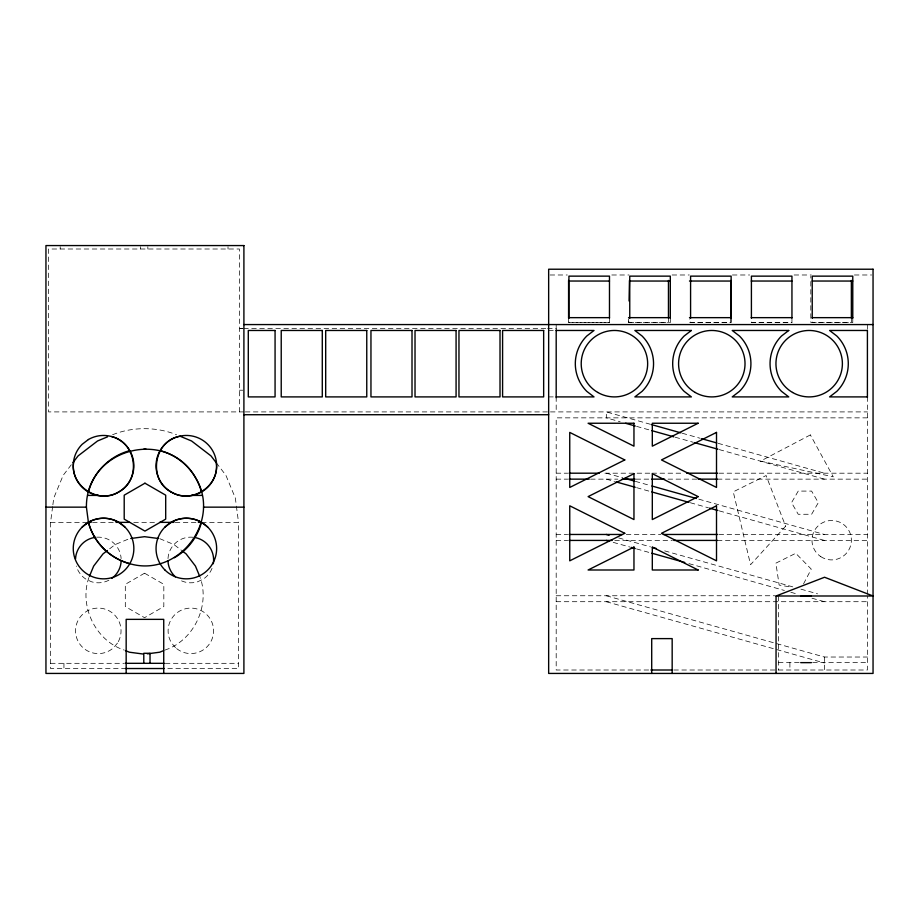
<?xml version="1.0" encoding="UTF-8"?>
<svg xmlns="http://www.w3.org/2000/svg" width="919" height="919" viewBox="0 0 919 919"><rect width="100%" height="100%" fill="white"/><g stroke="black" fill="none" stroke-linecap="round" stroke-linejoin="round"><path stroke-width="0.69" stroke-dasharray="4.59 3.45" d="M668.458 318.836L668.458 322.408L628.527 322.408L628.596 319.559M126.167 668.527L50.556 668.527L50.556 522.36L52.693 506.151M52.877 504.795L53.761 498.041L63.147 475.376L71.291 464.761M88.925 577.523C78.85 605.931 95.404 640.646 124.203 650.078M803.562 583.852L811.259 569.125L795.751 553.295L775.912 563.14L779.151 585.07L791.443 587.138M109.648 548.804L115.185 544.553L129.349 538.683M112.555 434.756C132.577 426.646 156.506 426.646 176.54 434.756M164.926 650.078C193.725 640.646 210.267 605.931 200.204 577.523M550.09 274.988L567.322 274.988M611.813 274.988L629.044 274.988M672.099 274.988L689.319 274.988M732.386 274.988L749.605 274.988M794.108 274.988L811.328 274.988M854.394 274.988L871.614 274.988M609.354 322.408L568.585 322.408L568.585 318.836M751.225 322.408L791.948 322.408M239.365 328.37L242.765 328.37M243.673 328.37L546.162 328.37M547.586 328.37L556.19 328.37M239.365 328.508L242.765 328.508M548.654 330.472L554.938 330.472M239.365 390.207L242.765 390.207M548.654 396.905L554.938 396.905M243.903 411.907L48.523 411.907L48.523 249.003L239.365 249.003L239.365 411.907M245.339 411.907L549.022 411.907M550.458 411.907L867.41 411.907M867.41 417.858L556.19 417.858L556.19 670.008L650.859 670.008M556.19 473.193L567.666 473.193M604.955 473.193L650.847 473.193M651.985 473.193L682.403 473.193M719.049 473.193L867.41 473.193M556.19 479.144L567.666 479.144M590.572 479.144L617.855 479.144M636.074 479.144L650.847 479.144M668.056 479.144L696.74 479.144M717.406 479.144L867.41 479.144M50.556 522.36L88.327 522.36M92.566 522.36L113.692 522.36M133.783 522.36L156.747 522.36M175.253 522.36L196.919 522.36M201.571 522.36L238.526 522.36L238.526 668.527L163.731 668.527M556.19 534.467L567.666 534.467M626.298 534.467L660.887 534.467M719.049 534.467L867.41 534.467M556.19 540.418L567.666 540.418M614.8 540.418L672.363 540.418M717.406 540.418L867.41 540.418M556.19 595.753L774.694 595.753M556.19 601.704L867.41 601.704M606.322 595.753L824.412 657.028L867.41 657.028M778.45 662.645L799.955 662.645M812.695 662.645L867.41 662.645M50.556 663.323L124.042 663.323M165.351 663.323L238.526 663.323M673.811 670.008L867.41 670.008L867.41 596.293M650.491 424.314L606.322 411.907L606.322 417.858L620.13 421.741M682.243 433.24L700.186 438.283M718.13 443.326L824.412 473.193M636.614 426.37L650.491 430.276M675.166 437.203L693.282 442.292M719.232 449.586L824.412 479.144M606.322 473.193L622.887 477.846M635.316 481.338L650.491 485.6M698.808 499.178L824.412 534.467M606.322 479.144L614.604 481.464M636.614 487.656L650.491 491.55M690.318 502.739L708.469 507.839M719.232 510.872L824.412 540.418M618.751 537.96L650.491 546.885M664.69 550.872L792.741 586.85M800.943 589.159L817.531 593.812M613.214 542.359L629.791 547.012M636.614 548.93L650.491 552.836M688.94 563.634L784.389 590.457M790.834 592.273L796.807 593.95M811.994 598.212L824.412 601.704M606.322 601.704L824.412 662.99M159.768 538.683L173.944 544.553L181.686 550.492M216.252 462.739L225.936 475.376L235.333 498.041L236.217 504.795M236.39 506.151L238.526 522.36M867.41 324.568L867.41 328.853M867.41 396.905L867.41 594.329M852.775 318.87L852.775 322.558L812.224 322.558L812.224 318.87M851.362 318.836L851.362 322.408L810.822 322.408L810.822 276.137M824.412 657.028L824.412 670.008M791.948 318.836L791.948 322.558L751.409 322.558L751.225 318.836M789.903 662.645L789.903 670.008M778.45 596.293L778.45 670.008M731.133 318.87L731.133 322.558L690.583 322.558L690.583 318.87M730.869 318.836L730.869 322.408L689.48 322.408L689.48 318.836M670.307 318.87L670.307 322.558L629.756 322.558L629.756 318.87M628.527 318.836L628.527 322.408M609.354 318.836L609.481 322.558L568.93 322.558L568.93 318.87M556.19 324.568L556.19 328.864M556.19 396.905L556.19 411.907M228.015 246.717L228.015 249.003M147.833 246.717L147.833 249.003M140.4 246.717L140.4 249.003M63.939 663.323L63.939 668.527M60.206 246.717L60.206 249.003M108.879 580.234A22.837 22.837 0 0 1 91.463 581.761L86.064 579.234A22.837 22.837 0 0 1 76.334 566.07M96.954 537.19A22.837 22.837 0 0 1 121.136 558.591M212.036 568.344A22.837 22.837 0 0 1 203.053 579.234L197.654 581.761A22.837 22.837 0 0 1 180.239 580.234M167.993 558.591A22.837 22.837 0 0 1 193.369 537.293M798.232 491.091L791.535 502.682L798.232 514.272L811.615 514.272L818.312 502.682L811.615 491.091L798.232 491.091M117.471 643.093L113.657 647.642A22.757 22.757 0 0 1 76.587 637.671A22.757 22.757 0 0 1 101.285 608.286A22.757 22.757 0 0 1 117.471 643.093M785.619 526.208L750.57 564.714L733.259 491.837L766.101 475.537L785.619 526.208M144.559 573.203L125.306 584.323L125.306 606.563L144.559 617.683L163.823 606.563L163.823 584.323L144.559 573.203M810.363 434.917L760.484 461.12L833.269 476.823L810.363 434.917M175.495 647.619L171.669 643.082A22.745 22.745 0 0 1 187.855 608.298A22.745 22.745 0 0 1 212.542 637.66A22.745 22.745 0 0 1 175.495 647.619M820.77 556.615A19.713 19.713 0 0 0 851.35 541.429A19.713 19.713 0 0 0 822.919 522.543A19.713 19.713 0 0 0 820.77 556.615"/><path stroke-width="1.38" d="M629.067 301.007L629.469 280.433M73.819 461.476C68.902 485.266 98.287 504.922 118.7 491.998C141.641 479.936 136.678 442.2 111.394 436.491M86.409 507.15C85.858 448.518 166.81 426.83 195.644 477.88C221.984 521.039 178.309 577.971 129.797 563.703A58.506 58.506 0 0 1 88.419 522.36L86.409 507.15L45.95 507.15M89.453 576.259L93.669 566.07L103.008 553.893L107.431 550.492M180.181 436.261C153.76 440.235 147.545 479.718 171.187 491.998C191.141 504.577 220.009 486.162 216.252 462.739M72.992 462.544L78.092 455.904L97.552 440.971L107.557 436.824M82.124 527.115L88.408 522.302A30.086 29.833 0 0 1 118.712 522.302L124.984 527.115M164.915 527.115L171.187 522.302A30.086 29.833 0 0 1 201.491 522.302L207.774 527.115M163.639 650.606L159.768 652.203L147.339 653.846M776.05 595.994L824.55 577.247L873.05 595.994L776.05 595.994L776.05 673.432M130.739 538.5L144.547 536.685L158.39 538.5M568.585 281.03L609.481 281.053M629.584 281.03L670.307 281.053M689.48 281.03L731.133 281.053M751.225 281.03L791.948 281.053M812.212 281.03L852.775 281.053M568.585 317.652L609.481 317.652M628.527 317.652L670.307 317.652M689.48 317.652L731.133 317.652M751.225 317.652L791.948 317.652M812.212 317.652L852.775 317.652M243.903 324.568L873.05 324.568M556.19 330.472L594.019 330.472L586.77 336.021A39.126 39.126 0 0 0 586.77 391.345L594.019 396.905L556.19 396.905M867.41 330.472L829.593 330.472L836.83 336.021A39.126 39.126 0 0 1 836.83 391.345L829.593 396.905L867.41 396.905M243.903 414.722L548.654 414.722M144.145 448.713L145.753 448.713M569.079 473.193L599.211 473.193M686.7 473.193L717.613 473.193M569.079 479.144L589.171 479.144M622.163 479.144L635.075 479.144M651.766 479.144L664.609 479.144M698.176 479.144L717.406 479.144M87.96 495.41L98.586 495.41M191.313 495.41L201.939 495.41M203.49 507.15L243.903 507.15M87.868 522.36L91.188 522.36M116.024 522.36L129.476 522.36M159.607 522.36L173.875 522.36M198.355 522.36L201.571 522.36M569.079 534.467L622.163 534.467M663.392 534.467L717.613 534.467M569.079 540.418L612.123 540.418M673.799 540.418L717.406 540.418M800.69 596.293L811.42 596.293M800.69 662.645L811.42 662.645M125.179 663.323L164.11 663.323M125.478 668.527L164.11 668.527M650.859 670.008L672.375 670.008M143.18 654.029L129.349 652.203L125.489 650.606M651.87 424.704L680.864 432.849M701.565 438.673L716.751 442.935M625.598 423.28L635.236 425.991M651.766 430.632L673.799 436.824M694.442 442.625L717.854 449.196M624.863 478.397L634.397 481.074M651.87 485.99L696.361 498.489M615.96 481.855L635.236 487.265M651.766 491.906L688.94 502.36M709.594 508.161L717.854 510.482M606.322 534.467L609.09 535.249M652.295 547.391L656.43 548.551M606.322 540.418L609.079 541.199M631.112 547.391L635.236 548.551M651.766 553.192L684.804 562.474M180.285 436.307L191.543 440.971L211.002 455.904L216.091 462.544M182.801 551.343L186.109 553.893L195.448 566.07L199.676 576.259M867.41 330.277L867.41 397.445M852.775 318.261L852.775 276.137L812.224 276.137L812.224 318.261M851.362 280.433L851.362 318.135M791.948 318.261L791.948 276.137L751.409 276.137L751.409 318.261M731.133 318.261L731.133 276.137L690.583 276.137L690.583 318.261M730.869 280.433L730.869 318.135M672.168 673.432L672.168 638.613L651.709 638.613L651.709 673.432M670.307 318.261L670.307 276.137L629.756 276.137L629.756 318.261M668.458 280.433L668.458 318.135M609.481 318.261L609.481 276.137L568.93 276.137L568.93 318.261M568.585 280.433L568.585 318.135M556.19 329.795L556.19 397.755M163.731 673.432L163.731 619.36L126.167 619.36L126.167 673.432M150.027 663.323L150.027 653.283L143.789 653.283L143.789 663.323M121.159 560.981A22.837 22.837 0 0 1 111.923 578.338M75.53 558.982A22.837 22.837 0 0 1 95.76 537.293M175.357 576.822A22.837 22.837 0 0 1 167.97 560.981M195.724 537.684A22.837 22.837 0 0 1 213.311 563.749M201.468 522.36A58.311 58.311 0 0 1 174.357 557.753M129.797 563.703A58.54 58.54 0 0 1 88.408 522.302A30.304 30.304 0 0 0 88.408 574.789A30.304 30.304 0 0 0 133.852 548.551A30.304 30.304 0 0 0 88.408 522.302M88.408 491.998A58.54 58.54 0 0 1 129.797 450.609M160.101 450.609A58.54 58.54 0 0 1 201.491 491.998M88.408 439.512L82.124 444.337A30.304 30.304 0 0 0 93.187 494.238A30.304 30.304 0 0 0 133.737 463.119A30.304 30.304 0 0 0 88.408 439.512M691.375 330.472L684.138 336.021A39.126 39.126 0 0 0 684.138 391.345L691.375 396.905L634.857 396.905L642.094 391.345A39.126 39.126 0 0 0 642.094 336.021L634.857 330.472L691.375 330.472M788.743 330.472L781.506 336.021A39.126 39.126 0 0 0 781.506 391.345L788.743 396.905L732.225 396.905L739.462 391.345A39.126 39.126 0 0 0 739.462 336.021L732.225 330.472L788.743 330.472M144.949 483.199L124.203 495.18L124.203 519.132L144.949 531.102L165.696 519.132L165.696 495.18L144.949 483.199M624.782 459.937L569.746 487.449L569.746 432.412L624.782 459.937M698.164 423.245L652.306 446.174L652.306 423.245L698.164 423.245M633.961 473.687L588.091 496.616L633.961 519.557L633.961 473.687M716.51 432.412L661.473 459.937L716.51 487.449L716.51 432.412M624.782 533.307L569.746 560.831L569.746 505.795L624.782 533.307M698.164 496.616L652.306 519.557L652.306 473.687L698.164 496.616M633.961 547.069L588.091 569.998L633.961 569.998L633.961 547.069M716.51 505.795L661.473 533.307L716.51 560.831L716.51 505.795M243.903 245.568L45.95 245.568L45.95 673.432L243.903 673.432L243.903 245.568M873.05 269.221L548.654 269.221L548.654 673.432L873.05 673.432L873.05 269.221M275.068 330.472L248.291 330.472L248.291 396.905L275.068 396.905L275.068 330.472M322.282 330.472L281.225 330.472L281.225 396.905L322.282 396.905L322.282 330.472M366.761 330.472L325.694 330.472L325.694 396.905L366.761 396.905L366.761 330.472M412.011 330.472L370.954 330.472L370.954 396.905L412.011 396.905L412.011 330.472M456.077 330.472L415.02 330.472L415.02 396.905L456.077 396.905L456.077 330.472M500.016 330.472L458.96 330.472L458.96 396.905L500.016 396.905L500.016 330.472M543.657 330.472L502.59 330.472L502.59 396.905L543.657 396.905L543.657 330.472M633.961 423.245L588.091 423.245L633.961 446.174L633.961 423.245M698.164 569.998L652.306 569.998L652.306 547.069L698.164 569.998M695.189 392.459A33.222 33.222 0 0 0 745.022 363.683A33.222 33.222 0 0 0 695.189 334.918A33.222 33.222 0 0 0 695.189 392.459M597.821 392.459A33.222 33.222 0 0 0 647.654 363.683A33.222 33.222 0 0 0 597.821 334.918A33.222 33.222 0 0 0 597.821 392.459M792.557 392.459A33.222 33.222 0 0 0 842.39 363.683A33.222 33.222 0 0 0 792.557 334.918A33.222 33.222 0 0 0 792.557 392.459M171.187 491.998A30.304 30.304 0 0 0 216.643 465.761A30.304 30.304 0 0 0 171.187 439.512A30.304 30.304 0 0 0 171.187 491.998M164.915 569.975A30.304 30.304 0 0 0 215.609 556.386A30.304 30.304 0 0 0 178.504 519.281A30.304 30.304 0 0 0 164.915 569.975"/></g></svg>
